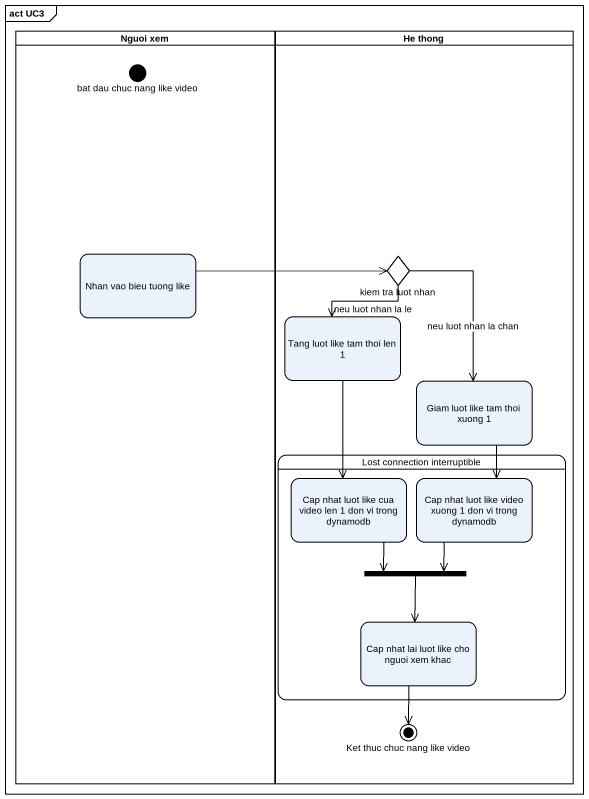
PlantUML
@startuml
mainframe act UC3
hide empty description
state "Nguoi xem" as Nguoi_xem <<partition>> {
  state "bat dau chuc nang like video" as bat_dau_chuc_nang_like_video <<start>>
  state "Nhan vao bieu tuong like" as Nhan_vao_bieu_tuong_like
}
state "He thong" as He_thong <<partition>> {
  state "kiem tra luot nhan" as kiem_tra_luot_nhan <<choice>>
  state "Tang luot like tam thoi len 1" as Tang_luot_like_tam_thoi_len
  state "Giam luot like tam thoi xuong 1" as Giam_luot_like_tam_thoi
  state "Lost connection interruptible" as Lost_connection {
    state "Cap nhat luot like cua video len 1 don vi trong dynamodb" as Cap_nhat_luot_like_cua
    state "Cap nhat luot like video xuong 1 don vi trong dynamodb" as Cap_nhat_luot_like_video
    state fork1 <<join>>
    state "Cap nhat lai luot like cho nguoi xem khac" as Cap_nhat_lai_luot_like_cho
  }
  state "Ket thuc chuc nang like video" as Ket_thuc_chuc_nang_like <<end>>
}
Nhan_vao_bieu_tuong_like -right-> kiem_tra_luot_nhan
kiem_tra_luot_nhan --> Tang_luot_like_tam_thoi_len : neu luot nhan la le
kiem_tra_luot_nhan --> Giam_luot_like_tam_thoi : neu luot nhan la chan
Tang_luot_like_tam_thoi_len --> Cap_nhat_luot_like_cua
Giam_luot_like_tam_thoi --> Cap_nhat_luot_like_video
Cap_nhat_luot_like_cua --> fork1
Cap_nhat_luot_like_video --> fork1
fork1 --> Cap_nhat_lai_luot_like_cho
Cap_nhat_lai_luot_like_cho --> Ket_thuc_chuc_nang_like
@enduml
